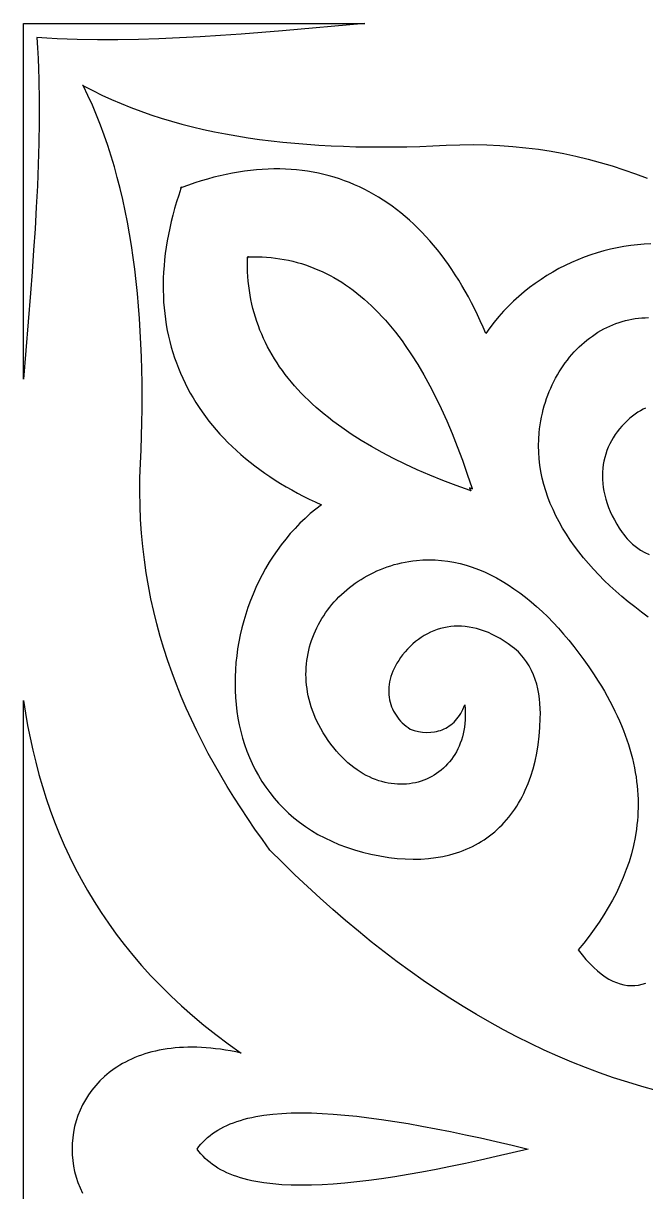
# Model space of a CAD drawing. Extents: x -375 to 375, y -1025 to 1025.
# Drawn here: x -275 to -231.8, y 231.1 to 312.1 of the extents above; entities that cross this region are included whole.
import ezdxf

# ---------------------------------------------------------------- set-up
doc = ezdxf.new("R2010")
doc.units = 0
doc.layers.add('LAYER_1', color=18, linetype='CONTINUOUS')

msp = doc.modelspace()

# ---------------------------------------------------------------- linework, layer by layer
at = {"layer": 'LAYER_1'}
for points in [[(-257.023, 311.613), (-258.455, 311.493), (-259.886, 311.38), (-261.316, 311.276), (-262.745, 311.184), (-264.173, 311.106), (-265.597, 311.044), (-267.018, 311.001), (-268.436, 310.978), (-269.85, 310.979), (-271.258, 311.004), (-271.96, 311.027), (-272.661, 311.058), (-273.361, 311.095), (-274.058, 311.141), (-274.015, 310.415), (-273.979, 309.687), (-273.95, 308.957), (-273.928, 308.227), (-273.903, 306.761), (-273.903, 305.29), (-273.925, 303.815), (-273.966, 302.336), (-274.026, 300.854), (-274.101, 299.369), (-274.19, 297.882), (-274.289, 296.394), (-274.398, 294.905), (-274.513, 293.415), (-275, 287.467), (-275, 312.119), (-251.307, 312.119)], [(-259.392, 295.942), (-259.072, 295.947), (-258.754, 295.944), (-258.439, 295.933), (-258.126, 295.913), (-257.815, 295.886), (-257.507, 295.85), (-257.202, 295.806), (-256.899, 295.754), (-256.598, 295.694), (-256.3, 295.625), (-256.005, 295.549), (-255.711, 295.464), (-255.421, 295.371), (-255.132, 295.27), (-254.847, 295.161), (-254.563, 295.044), (-254.283, 294.919), (-254.004, 294.785), (-253.728, 294.643), (-253.455, 294.494), (-253.184, 294.336), (-252.916, 294.17), (-252.65, 293.995), (-252.386, 293.813), (-252.125, 293.623), (-251.866, 293.424), (-251.61, 293.218), (-251.357, 293.003), (-251.105, 292.78), (-250.857, 292.549), (-250.61, 292.31), (-250.367, 292.062), (-250.125, 291.807), (-249.887, 291.543), (-249.65, 291.272), (-249.416, 290.992), (-249.185, 290.704), (-248.956, 290.408), (-248.73, 290.104), (-248.506, 289.792), (-248.065, 289.143), (-247.634, 288.462), (-247.214, 287.748), (-246.803, 287.002), (-246.402, 286.224), (-246.011, 285.413), (-245.63, 284.57), (-245.259, 283.695), (-244.898, 282.787), (-244.547, 281.847), (-244.205, 280.874), (-243.874, 279.869), (-243.856, 279.851), (-243.855, 279.846), (-243.867, 279.852), (-243.862, 279.839), (-243.867, 279.839), (-243.885, 279.858), (-244.043, 279.913), (-243.991, 279.749), (-243.972, 279.729), (-243.972, 279.724), (-243.985, 279.729), (-243.979, 279.718), (-243.984, 279.718), (-244.002, 279.738), (-244.967, 280.082), (-245.902, 280.437), (-246.806, 280.803), (-247.678, 281.178), (-248.52, 281.564), (-249.33, 281.961), (-250.11, 282.367), (-250.858, 282.784), (-251.575, 283.212), (-252.261, 283.649), (-252.915, 284.097), (-253.539, 284.556), (-253.839, 284.789), (-254.131, 285.024), (-254.416, 285.262), (-254.692, 285.503), (-254.961, 285.746), (-255.222, 285.992), (-255.476, 286.241), (-255.721, 286.492), (-255.959, 286.745), (-256.189, 287.001), (-256.411, 287.26), (-256.625, 287.521), (-256.832, 287.785), (-257.03, 288.052), (-257.221, 288.321), (-257.404, 288.592), (-257.58, 288.867), (-257.747, 289.143), (-257.907, 289.423), (-258.058, 289.705), (-258.202, 289.989), (-258.338, 290.276), (-258.467, 290.566), (-258.587, 290.858), (-258.7, 291.153), (-258.805, 291.45), (-258.902, 291.75), (-258.991, 292.052), (-259.073, 292.357), (-259.146, 292.665), (-259.212, 292.975), (-259.27, 293.288), (-259.32, 293.603), (-259.362, 293.921), (-259.397, 294.241), (-259.423, 294.564), (-259.442, 294.889), (-259.453, 295.218), (-259.456, 295.548), (-259.451, 295.881), (-259.467, 295.896), (-259.45, 295.896), (-259.45, 295.913), (-259.437, 295.896), (-259.406, 295.896), (-259.406, 295.928), (-259.422, 295.942), (-259.406, 295.942), (-259.406, 295.959)], [(-255.013, 236.595), (-254.27, 236.566), (-253.499, 236.518), (-252.701, 236.452), (-251.876, 236.367), (-251.025, 236.265), (-250.147, 236.145), (-249.243, 236.009), (-248.313, 235.856), (-247.357, 235.687), (-246.376, 235.502), (-245.371, 235.302), (-244.34, 235.088), (-243.285, 234.859), (-242.205, 234.617), (-241.102, 234.361), (-239.974, 234.093), (-239.973, 234.093), (-239.974, 234.091), (-239.974, 234.091), (-239.976, 234.091), (-239.974, 234.09), (-239.974, 234.09), (-239.973, 234.089), (-239.974, 234.089), (-241.102, 233.821), (-242.205, 233.565), (-243.285, 233.323), (-244.34, 233.094), (-245.371, 232.88), (-246.376, 232.68), (-247.357, 232.495), (-248.313, 232.326), (-249.243, 232.173), (-250.147, 232.037), (-251.025, 231.917), (-251.876, 231.815), (-252.701, 231.73), (-253.499, 231.664), (-254.27, 231.616), (-255.013, 231.587), (-255.729, 231.578), (-256.416, 231.589), (-257.076, 231.621), (-257.706, 231.673), (-258.308, 231.746), (-258.881, 231.842), (-259.156, 231.898), (-259.424, 231.959), (-259.685, 232.026), (-259.938, 232.099), (-260.184, 232.178), (-260.422, 232.263), (-260.653, 232.353), (-260.876, 232.449), (-261.091, 232.552), (-261.299, 232.66), (-261.499, 232.775), (-261.691, 232.895), (-261.876, 233.022), (-262.053, 233.155), (-262.222, 233.295), (-262.383, 233.441), (-262.537, 233.593), (-262.682, 233.752), (-262.82, 233.917), (-262.949, 234.089), (-262.95, 234.089), (-262.949, 234.09), (-262.95, 234.091), (-262.949, 234.091), (-262.95, 234.093), (-262.949, 234.093), (-262.82, 234.265), (-262.682, 234.43), (-262.537, 234.589), (-262.383, 234.741), (-262.222, 234.887), (-262.053, 235.026), (-261.876, 235.16), (-261.691, 235.286), (-261.499, 235.407), (-261.299, 235.522), (-261.091, 235.63), (-260.876, 235.732), (-260.653, 235.829), (-260.422, 235.919), (-260.184, 236.004), (-259.938, 236.082), (-259.685, 236.155), (-259.424, 236.223), (-259.156, 236.284), (-258.881, 236.34), (-258.308, 236.435), (-257.706, 236.509), (-257.076, 236.561), (-256.416, 236.593), (-255.729, 236.604)]]:
    msp.add_lwpolyline(points, close=True, dxfattribs=at)
for points in [[(-231.111, 238.155), (-232.097, 238.426), (-233.079, 238.72), (-234.056, 239.036), (-235.028, 239.375), (-235.996, 239.736), (-236.959, 240.119), (-237.917, 240.524), (-238.871, 240.952), (-239.821, 241.401), (-240.765, 241.872), (-241.706, 242.365), (-242.642, 242.879), (-243.573, 243.415), (-244.5, 243.972), (-245.423, 244.551), (-246.341, 245.15), (-247.256, 245.771), (-248.165, 246.412), (-249.071, 247.075), (-249.972, 247.758), (-250.869, 248.461), (-251.762, 249.185), (-252.651, 249.93), (-253.536, 250.695), (-254.417, 251.48), (-255.293, 252.285), (-256.166, 253.11), (-257.034, 253.954), (-257.899, 254.819), (-258.421, 255.539), (-258.933, 256.265), (-259.433, 256.996), (-259.921, 257.733), (-260.397, 258.476), (-260.861, 259.225), (-261.311, 259.981), (-261.747, 260.743), (-262.169, 261.512), (-262.577, 262.289), (-262.969, 263.072), (-263.345, 263.863), (-263.706, 264.662), (-264.05, 265.469), (-264.377, 266.284), (-264.687, 267.108), (-264.978, 267.94), (-265.251, 268.781), (-265.506, 269.631), (-265.74, 270.491), (-265.955, 271.36), (-266.15, 272.239), (-266.324, 273.128), (-266.477, 274.027), (-266.607, 274.936), (-266.716, 275.857), (-266.802, 276.788), (-266.865, 277.73), (-266.904, 278.683), (-266.919, 279.648), (-266.91, 280.625), (-266.875, 281.614), (-266.836, 282.565), (-266.804, 283.508), (-266.782, 284.445), (-266.769, 285.374), (-266.764, 286.296), (-266.769, 287.21), (-266.784, 288.117), (-266.809, 289.015), (-266.843, 289.906), (-266.888, 290.788), (-266.943, 291.662), (-267.008, 292.527), (-267.085, 293.384), (-267.172, 294.231), (-267.27, 295.07), (-267.38, 295.899), (-267.501, 296.719), (-267.634, 297.529), (-267.779, 298.33), (-267.936, 299.12), (-268.105, 299.901), (-268.287, 300.671), (-268.481, 301.431), (-268.688, 302.18), (-268.909, 302.919), (-269.142, 303.647), (-269.389, 304.363), (-269.65, 305.069), (-269.925, 305.763), (-270.213, 306.446), (-270.516, 307.116), (-270.833, 307.775), (-270.891, 307.833), (-270.871, 307.825), (-270.88, 307.844), (-270.825, 307.785), (-270.191, 307.455), (-269.546, 307.14), (-268.89, 306.839), (-268.223, 306.554), (-267.545, 306.282), (-266.856, 306.025), (-266.157, 305.782), (-265.447, 305.553), (-264.727, 305.337), (-263.996, 305.135), (-263.256, 304.946), (-262.505, 304.77), (-261.745, 304.607), (-260.976, 304.456), (-260.197, 304.318), (-259.409, 304.192), (-258.612, 304.078), (-257.806, 303.975), (-256.991, 303.884), (-256.168, 303.805), (-255.337, 303.737), (-254.497, 303.68), (-253.649, 303.633), (-252.793, 303.597), (-251.929, 303.572), (-251.058, 303.556), (-250.179, 303.551), (-249.293, 303.555), (-248.399, 303.569), (-247.499, 303.593), (-246.592, 303.625), (-245.678, 303.667), (-244.728, 303.702), (-243.789, 303.712), (-242.861, 303.697), (-241.945, 303.656), (-241.039, 303.59), (-240.144, 303.501), (-239.26, 303.388), (-238.386, 303.252), (-237.521, 303.093), (-236.667, 302.912), (-235.822, 302.71), (-234.987, 302.486), (-234.161, 302.242), (-233.344, 301.977), (-232.535, 301.693), (-231.735, 301.39)], [(-231.472, 296.841), (-231.939, 296.818), (-232.406, 296.779), (-232.873, 296.725), (-233.339, 296.655), (-233.804, 296.569), (-234.267, 296.467), (-234.728, 296.351), (-235.187, 296.219), (-235.641, 296.072), (-236.092, 295.91), (-236.538, 295.733), (-236.98, 295.542), (-237.416, 295.337), (-237.846, 295.117), (-238.269, 294.882), (-238.685, 294.634), (-239.093, 294.372), (-239.494, 294.096), (-239.885, 293.807), (-240.267, 293.504), (-240.64, 293.188), (-241.002, 292.858), (-241.353, 292.516), (-241.693, 292.161), (-242.021, 291.793), (-242.336, 291.412), (-242.639, 291.019), (-242.927, 290.614), (-243.115, 291.058), (-243.308, 291.495), (-243.507, 291.924), (-243.71, 292.344), (-243.919, 292.757), (-244.132, 293.161), (-244.351, 293.557), (-244.575, 293.944), (-244.803, 294.324), (-245.037, 294.695), (-245.276, 295.057), (-245.519, 295.411), (-245.767, 295.757), (-246.02, 296.093), (-246.278, 296.421), (-246.54, 296.741), (-246.807, 297.051), (-247.079, 297.353), (-247.356, 297.646), (-247.637, 297.93), (-247.922, 298.205), (-248.212, 298.47), (-248.507, 298.727), (-248.806, 298.975), (-249.109, 299.213), (-249.417, 299.442), (-249.729, 299.662), (-250.045, 299.872), (-250.366, 300.073), (-250.69, 300.265), (-251.019, 300.447), (-251.353, 300.619), (-251.69, 300.782), (-252.031, 300.935), (-252.377, 301.078), (-252.726, 301.211), (-253.08, 301.335), (-253.437, 301.448), (-253.798, 301.552), (-254.163, 301.646), (-254.532, 301.729), (-254.905, 301.803), (-255.282, 301.866), (-255.662, 301.919), (-256.046, 301.962), (-256.434, 301.994), (-256.825, 302.016), (-257.22, 302.028), (-257.618, 302.029), (-258.02, 302.019), (-258.425, 301.999), (-258.834, 301.968), (-259.246, 301.927), (-259.662, 301.874), (-260.081, 301.811), (-260.503, 301.737), (-260.929, 301.652), (-261.357, 301.556), (-261.789, 301.449), (-262.225, 301.331), (-262.663, 301.202), (-263.104, 301.061), (-263.549, 300.91), (-263.996, 300.747), (-264.036, 300.789), (-264.036, 300.77), (-264.037, 300.758), (-264.03, 300.747), (-264.042, 300.743), (-264.045, 300.73), (-264.055, 300.738), (-264.06, 300.738), (-264.06, 300.733), (-264.053, 300.723), (-264.065, 300.718), (-264.069, 300.707), (-264.079, 300.714), (-264.09, 300.713), (-264.108, 300.712), (-264.068, 300.671), (-264.225, 300.206), (-264.371, 299.743), (-264.506, 299.284), (-264.63, 298.828), (-264.744, 298.376), (-264.847, 297.926), (-264.939, 297.48), (-265.021, 297.037), (-265.092, 296.598), (-265.152, 296.162), (-265.203, 295.73), (-265.243, 295.301), (-265.272, 294.875), (-265.292, 294.454), (-265.301, 294.036), (-265.3, 293.621), (-265.289, 293.21), (-265.268, 292.803), (-265.236, 292.4), (-265.195, 292), (-265.144, 291.605), (-265.084, 291.213), (-265.013, 290.825), (-264.933, 290.441), (-264.843, 290.061), (-264.743, 289.686), (-264.634, 289.314), (-264.515, 288.946), (-264.387, 288.583), (-264.249, 288.223), (-264.102, 287.868), (-263.946, 287.517), (-263.78, 287.17), (-263.605, 286.828), (-263.421, 286.49), (-263.228, 286.157), (-263.026, 285.828), (-262.814, 285.503), (-262.594, 285.183), (-262.365, 284.867), (-262.127, 284.556), (-261.88, 284.25), (-261.625, 283.948), (-261.361, 283.651), (-261.088, 283.359), (-260.806, 283.071), (-260.516, 282.788), (-260.218, 282.51), (-259.911, 282.237), (-259.595, 281.969), (-259.272, 281.706), (-258.94, 281.448), (-258.599, 281.194), (-258.251, 280.946), (-257.894, 280.703), (-257.53, 280.465), (-257.157, 280.233), (-256.776, 280.005), (-256.388, 279.783), (-255.991, 279.566), (-255.587, 279.354), (-255.175, 279.148), (-254.755, 278.947), (-254.328, 278.751), (-254.717, 278.451), (-255.095, 278.136), (-255.461, 277.808), (-255.815, 277.467), (-256.156, 277.114), (-256.486, 276.748), (-256.802, 276.372), (-257.106, 275.984), (-257.397, 275.587), (-257.676, 275.179), (-257.941, 274.763), (-258.193, 274.338), (-258.431, 273.905), (-258.656, 273.465), (-258.868, 273.018), (-259.065, 272.564), (-259.249, 272.105), (-259.419, 271.64), (-259.574, 271.171), (-259.716, 270.698), (-259.842, 270.222), (-259.955, 269.742), (-260.052, 269.26), (-260.135, 268.776), (-260.202, 268.291), (-260.255, 267.806), (-260.292, 267.32), (-260.313, 266.834), (-260.319, 266.349), (-260.31, 265.866), (-260.284, 265.385), (-260.243, 264.907), (-260.186, 264.431), (-260.112, 263.96), (-260.022, 263.492), (-259.915, 263.03), (-259.792, 262.573), (-259.651, 262.122), (-259.494, 261.677), (-259.32, 261.24), (-259.129, 260.81), (-258.92, 260.388), (-258.694, 259.975), (-258.45, 259.572), (-258.188, 259.178), (-257.909, 258.795), (-257.611, 258.422), (-257.295, 258.062), (-256.961, 257.713), (-256.608, 257.377), (-256.237, 257.054), (-255.847, 256.745), (-255.438, 256.45), (-255.011, 256.17), (-254.564, 255.906), (-254.097, 255.657), (-253.612, 255.425), (-253.106, 255.21), (-252.581, 255.013), (-252.037, 254.834), (-251.472, 254.674), (-250.887, 254.533), (-250.282, 254.412), (-249.656, 254.312), (-249.079, 254.243), (-248.515, 254.202), (-247.964, 254.186), (-247.426, 254.196), (-246.901, 254.231), (-246.391, 254.292), (-245.895, 254.378), (-245.414, 254.489), (-245.179, 254.553), (-244.948, 254.624), (-244.72, 254.701), (-244.497, 254.784), (-244.277, 254.873), (-244.062, 254.967), (-243.85, 255.068), (-243.643, 255.175), (-243.439, 255.287), (-243.24, 255.406), (-243.045, 255.53), (-242.854, 255.66), (-242.667, 255.796), (-242.485, 255.938), (-242.307, 256.085), (-242.133, 256.238), (-241.964, 256.396), (-241.799, 256.561), (-241.639, 256.731), (-241.483, 256.906), (-241.332, 257.087), (-241.186, 257.273), (-241.044, 257.465), (-240.907, 257.662), (-240.775, 257.865), (-240.647, 258.073), (-240.525, 258.287), (-240.407, 258.505), (-240.294, 258.73), (-240.187, 258.959), (-239.986, 259.433), (-239.806, 259.928), (-239.647, 260.443), (-239.508, 260.978), (-239.391, 261.534), (-239.296, 262.109), (-239.223, 262.703), (-239.173, 263.316), (-239.145, 263.949), (-239.14, 264.286), (-239.146, 264.626), (-239.165, 264.966), (-239.198, 265.307), (-239.245, 265.645), (-239.309, 265.981), (-239.391, 266.313), (-239.49, 266.64), (-239.61, 266.96), (-239.749, 267.272), (-239.911, 267.576), (-240.096, 267.869), (-240.304, 268.15), (-240.418, 268.286), (-240.538, 268.419), (-240.665, 268.548), (-240.798, 268.674), (-240.938, 268.796), (-241.086, 268.913), (-241.365, 269.116), (-241.644, 269.302), (-241.922, 269.472), (-242.199, 269.625), (-242.474, 269.763), (-242.747, 269.886), (-243.019, 269.993), (-243.289, 270.085), (-243.557, 270.163), (-243.822, 270.225), (-244.085, 270.273), (-244.345, 270.307), (-244.603, 270.327), (-244.857, 270.334), (-245.108, 270.326), (-245.355, 270.306), (-245.599, 270.272), (-245.839, 270.225), (-246.075, 270.166), (-246.307, 270.094), (-246.534, 270.01), (-246.757, 269.914), (-246.975, 269.807), (-247.188, 269.687), (-247.396, 269.557), (-247.598, 269.415), (-247.795, 269.263), (-247.986, 269.1), (-248.172, 268.926), (-248.351, 268.742), (-248.524, 268.548), (-248.691, 268.345), (-248.834, 268.156), (-248.965, 267.967), (-249.084, 267.777), (-249.192, 267.588), (-249.288, 267.399), (-249.372, 267.211), (-249.445, 267.023), (-249.507, 266.837), (-249.559, 266.651), (-249.599, 266.467), (-249.629, 266.284), (-249.649, 266.104), (-249.659, 265.925), (-249.659, 265.749), (-249.649, 265.575), (-249.629, 265.404), (-249.6, 265.235), (-249.562, 265.07), (-249.515, 264.908), (-249.459, 264.75), (-249.394, 264.595), (-249.321, 264.444), (-249.24, 264.298), (-249.15, 264.156), (-249.053, 264.018), (-248.948, 263.886), (-248.835, 263.758), (-248.715, 263.636), (-248.588, 263.519), (-248.454, 263.408), (-248.313, 263.303), (-248.166, 263.204), (-247.881, 263.108), (-247.595, 263.038), (-247.309, 262.992), (-247.025, 262.973), (-246.745, 262.98), (-246.47, 263.013), (-246.335, 263.04), (-246.202, 263.074), (-246.072, 263.114), (-245.943, 263.161), (-245.817, 263.215), (-245.694, 263.276), (-245.574, 263.345), (-245.457, 263.42), (-245.344, 263.502), (-245.234, 263.591), (-245.128, 263.688), (-245.026, 263.792), (-244.928, 263.903), (-244.835, 264.021), (-244.746, 264.147), (-244.662, 264.28), (-244.583, 264.421), (-244.51, 264.569), (-244.442, 264.724), (-244.379, 264.888), (-244.357, 264.617), (-244.346, 264.351), (-244.345, 264.091), (-244.354, 263.837), (-244.374, 263.588), (-244.403, 263.345), (-244.443, 263.109), (-244.491, 262.879), (-244.549, 262.654), (-244.615, 262.437), (-244.69, 262.225), (-244.773, 262.021), (-244.865, 261.823), (-244.964, 261.632), (-245.071, 261.447), (-245.185, 261.27), (-245.307, 261.1), (-245.435, 260.937), (-245.569, 260.782), (-245.711, 260.634), (-245.858, 260.494), (-246.011, 260.361), (-246.169, 260.237), (-246.333, 260.12), (-246.502, 260.011), (-246.676, 259.91), (-246.854, 259.818), (-247.037, 259.734), (-247.224, 259.659), (-247.415, 259.592), (-247.609, 259.534), (-247.806, 259.485), (-248.007, 259.445), (-248.21, 259.413), (-248.416, 259.391), (-248.625, 259.378), (-248.835, 259.375), (-249.047, 259.381), (-249.261, 259.397), (-249.476, 259.422), (-249.692, 259.458), (-249.909, 259.503), (-250.126, 259.558), (-250.344, 259.624), (-250.562, 259.7), (-250.779, 259.786), (-250.996, 259.882), (-251.213, 259.99), (-251.428, 260.108), (-251.643, 260.237), (-251.855, 260.377), (-252.066, 260.528), (-252.276, 260.69), (-252.483, 260.863), (-252.687, 261.048), (-252.889, 261.244), (-253.088, 261.452), (-253.283, 261.672), (-253.475, 261.904), (-253.664, 262.147), (-253.848, 262.403), (-254.028, 262.671), (-254.204, 262.951), (-254.375, 263.243), (-254.51, 263.494), (-254.634, 263.745), (-254.749, 263.997), (-254.854, 264.249), (-254.949, 264.501), (-255.035, 264.752), (-255.111, 265.004), (-255.178, 265.255), (-255.236, 265.506), (-255.284, 265.756), (-255.324, 266.006), (-255.355, 266.254), (-255.377, 266.502), (-255.39, 266.749), (-255.395, 266.994), (-255.391, 267.238), (-255.38, 267.481), (-255.36, 267.722), (-255.332, 267.961), (-255.296, 268.198), (-255.253, 268.434), (-255.201, 268.667), (-255.143, 268.898), (-255.076, 269.127), (-255.003, 269.353), (-254.922, 269.577), (-254.835, 269.798), (-254.74, 270.016), (-254.639, 270.231), (-254.53, 270.443), (-254.416, 270.652), (-254.294, 270.857), (-254.167, 271.059), (-254.033, 271.257), (-253.893, 271.451), (-253.748, 271.642), (-253.596, 271.829), (-253.438, 272.011), (-253.275, 272.189), (-253.107, 272.363), (-252.933, 272.533), (-252.754, 272.697), (-252.57, 272.857), (-252.38, 273.012), (-252.186, 273.162), (-251.987, 273.307), (-251.784, 273.447), (-251.575, 273.581), (-251.363, 273.71), (-251.146, 273.833), (-250.925, 273.95), (-250.7, 274.062), (-250.471, 274.167), (-250.238, 274.266), (-250.001, 274.359), (-249.761, 274.446), (-249.518, 274.526), (-249.271, 274.599), (-249.02, 274.665), (-248.767, 274.725), (-248.511, 274.778), (-248.252, 274.823), (-247.99, 274.861), (-247.726, 274.892), (-247.291, 274.927), (-246.858, 274.939), (-246.425, 274.93), (-245.993, 274.898), (-245.563, 274.845), (-245.134, 274.77), (-244.707, 274.675), (-244.282, 274.559), (-243.859, 274.423), (-243.438, 274.267), (-243.02, 274.091), (-242.604, 273.897), (-242.191, 273.684), (-241.781, 273.452), (-241.375, 273.202), (-240.971, 272.934), (-240.571, 272.649), (-240.175, 272.347), (-239.783, 272.029), (-239.395, 271.694), (-239.011, 271.343), (-238.631, 270.976), (-238.257, 270.594), (-237.887, 270.197), (-237.522, 269.786), (-237.162, 269.36), (-236.808, 268.921), (-236.459, 268.468), (-236.116, 268.002), (-235.779, 267.523), (-235.448, 267.031), (-235.123, 266.527), (-234.906, 266.177), (-234.698, 265.828), (-234.5, 265.482), (-234.311, 265.137), (-234.132, 264.794), (-233.962, 264.454), (-233.801, 264.115), (-233.65, 263.778), (-233.507, 263.444), (-233.373, 263.111), (-233.248, 262.78), (-233.132, 262.451), (-233.024, 262.124), (-232.925, 261.799), (-232.834, 261.476), (-232.752, 261.155), (-232.677, 260.835), (-232.611, 260.518), (-232.553, 260.203), (-232.502, 259.889), (-232.459, 259.577), (-232.424, 259.268), (-232.397, 258.96), (-232.377, 258.654), (-232.364, 258.35), (-232.359, 258.047), (-232.36, 257.747), (-232.369, 257.448), (-232.385, 257.152), (-232.407, 256.857), (-232.437, 256.564), (-232.472, 256.273), (-232.564, 255.696), (-232.681, 255.127), (-232.822, 254.565), (-232.987, 254.01), (-233.175, 253.462), (-233.384, 252.922), (-233.616, 252.388), (-233.867, 251.862), (-234.138, 251.343), (-234.428, 250.831), (-234.736, 250.326), (-235.062, 249.827), (-235.403, 249.336), (-235.76, 248.851), (-236.132, 248.374), (-236.518, 247.903), (-236.246, 247.557), (-235.976, 247.238), (-235.707, 246.946), (-235.44, 246.68), (-235.174, 246.441), (-234.909, 246.227), (-234.645, 246.039), (-234.383, 245.877), (-234.122, 245.74), (-233.863, 245.627), (-233.604, 245.539), (-233.347, 245.475), (-233.091, 245.436), (-232.836, 245.42), (-232.582, 245.428), (-232.33, 245.458), (-232.078, 245.512), (-231.828, 245.588)], [(-231.661, 270.971), (-232.134, 271.315), (-232.594, 271.666), (-233.042, 272.023), (-233.478, 272.385), (-233.9, 272.754), (-234.309, 273.128), (-234.705, 273.508), (-235.086, 273.893), (-235.453, 274.283), (-235.806, 274.677), (-236.143, 275.077), (-236.465, 275.48), (-236.771, 275.889), (-237.062, 276.301), (-237.336, 276.717), (-237.593, 277.136), (-237.833, 277.56), (-238.056, 277.986), (-238.261, 278.416), (-238.448, 278.848), (-238.616, 279.283), (-238.766, 279.721), (-238.897, 280.161), (-239.008, 280.604), (-239.1, 281.048), (-239.172, 281.494), (-239.223, 281.942), (-239.253, 282.391), (-239.263, 282.841), (-239.251, 283.292), (-239.217, 283.744), (-239.188, 284.019), (-239.151, 284.291), (-239.107, 284.561), (-239.057, 284.828), (-239, 285.091), (-238.936, 285.351), (-238.865, 285.608), (-238.788, 285.862), (-238.705, 286.111), (-238.616, 286.358), (-238.52, 286.6), (-238.419, 286.838), (-238.312, 287.072), (-238.199, 287.302), (-238.081, 287.528), (-237.957, 287.749), (-237.828, 287.966), (-237.694, 288.178), (-237.555, 288.385), (-237.411, 288.587), (-237.262, 288.784), (-237.108, 288.975), (-236.95, 289.162), (-236.787, 289.343), (-236.62, 289.518), (-236.448, 289.688), (-236.273, 289.851), (-236.094, 290.009), (-235.91, 290.161), (-235.723, 290.306), (-235.533, 290.445), (-235.339, 290.578), (-235.141, 290.704), (-234.941, 290.823), (-234.737, 290.936), (-234.53, 291.042), (-234.321, 291.14), (-234.108, 291.231), (-233.893, 291.315), (-233.676, 291.392), (-233.456, 291.46), (-233.234, 291.522), (-233.009, 291.575), (-232.783, 291.62), (-232.555, 291.657), (-232.325, 291.686), (-232.093, 291.707), (-231.86, 291.719), (-231.626, 291.723)], [(-231.835, 285.457), (-232.016, 285.369), (-232.197, 285.269), (-232.379, 285.158), (-232.561, 285.034), (-232.743, 284.897), (-232.925, 284.748), (-233.12, 284.575), (-233.307, 284.395), (-233.483, 284.208), (-233.65, 284.016), (-233.807, 283.817), (-233.954, 283.612), (-234.09, 283.401), (-234.215, 283.185), (-234.33, 282.963), (-234.433, 282.736), (-234.525, 282.505), (-234.606, 282.268), (-234.675, 282.027), (-234.732, 281.782), (-234.777, 281.532), (-234.809, 281.278), (-234.829, 281.021), (-234.836, 280.76), (-234.83, 280.496), (-234.811, 280.228), (-234.778, 279.957), (-234.732, 279.684), (-234.672, 279.408), (-234.597, 279.129), (-234.509, 278.848), (-234.406, 278.565), (-234.288, 278.281), (-234.155, 277.994), (-234.007, 277.706), (-233.844, 277.417), (-233.665, 277.127), (-233.471, 276.836), (-233.357, 276.683), (-233.24, 276.537), (-233.12, 276.398), (-232.995, 276.266), (-232.868, 276.141), (-232.737, 276.023), (-232.466, 275.806), (-232.184, 275.614), (-231.893, 275.446), (-231.593, 275.3)], [(-275, 203.005), (-275, 265.179), (-274.861, 264.313), (-274.706, 263.452), (-274.535, 262.597), (-274.346, 261.747), (-274.14, 260.902), (-273.916, 260.063), (-273.674, 259.23), (-273.412, 258.402), (-273.13, 257.581), (-272.828, 256.767), (-272.505, 255.958), (-272.16, 255.157), (-271.794, 254.362), (-271.405, 253.573), (-270.993, 252.792), (-270.557, 252.018), (-270.097, 251.252), (-269.612, 250.493), (-269.101, 249.742), (-268.565, 248.998), (-268.002, 248.263), (-267.412, 247.536), (-266.795, 246.817), (-266.149, 246.106), (-265.474, 245.404), (-264.771, 244.711), (-264.037, 244.027), (-263.273, 243.351), (-262.478, 242.685), (-261.651, 242.029), (-260.792, 241.382), (-259.901, 240.744), (-260.265, 240.822), (-260.622, 240.892), (-260.974, 240.952), (-261.321, 241.005), (-261.661, 241.049), (-261.996, 241.086), (-262.325, 241.114), (-262.649, 241.135), (-262.966, 241.148), (-263.278, 241.153), (-263.585, 241.151), (-263.885, 241.142), (-264.18, 241.126), (-264.469, 241.103), (-264.753, 241.073), (-265.03, 241.037), (-265.302, 240.993), (-265.568, 240.944), (-265.829, 240.888), (-266.083, 240.826), (-266.332, 240.758), (-266.576, 240.684), (-266.813, 240.604), (-267.045, 240.519), (-267.271, 240.429), (-267.492, 240.333), (-267.706, 240.232), (-267.915, 240.125), (-268.118, 240.014), (-268.316, 239.898), (-268.508, 239.778), (-268.694, 239.653), (-269.049, 239.39), (-269.381, 239.11), (-269.69, 238.816), (-269.976, 238.507), (-270.239, 238.185), (-270.48, 237.851), (-270.697, 237.506), (-270.892, 237.152), (-271.063, 236.788), (-271.212, 236.417), (-271.338, 236.04), (-271.441, 235.656), (-271.521, 235.269), (-271.579, 234.878), (-271.613, 234.485), (-271.624, 234.091), (-271.624, 234.091), (-271.624, 234.09), (-271.613, 233.696), (-271.579, 233.303), (-271.521, 232.912), (-271.441, 232.525), (-271.338, 232.142), (-271.212, 231.764), (-271.063, 231.393), (-270.892, 231.03)]]:
    msp.add_lwpolyline(points, dxfattribs=at)

doc.saveas('drawing.dxf')
